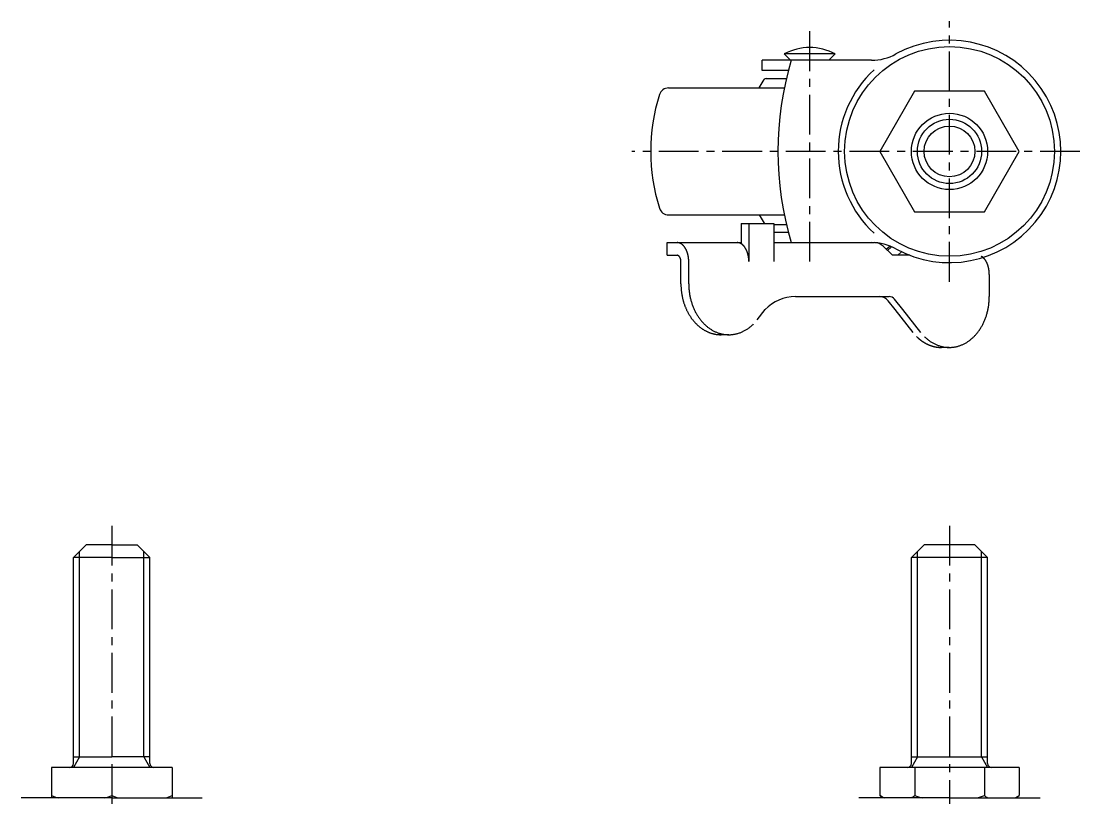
# Model space of a CAD drawing. Extents: x 0 to 206, y 5 to 244.
# Drawn here: x 39.4 to 205.9, y 121.3 to 243.6 of the extents above; entities that cross this region are included whole.
import ezdxf

# ---------------------------------------------------------------- set-up
doc = ezdxf.new("R2010")
doc.units = 0
doc.header["$LTSCALE"] = 5
doc.linetypes.add('CENTER', pattern=[2, 1.25, -0.25, 0.25, -0.25])
doc.layers.get('0').update_dxf_attribs({"linetype": 'CONTINUOUS'})
doc.layers.add('CENTER', color=1, linetype='CENTER')

msp = doc.modelspace()

# ---------------------------------------------------------------- linework, layer by layer
at = {"color": 7, "linetype": 'CONTINUOUS'}
for p, q in [((160.449821, 237.414193), (159.449821, 238.414193)), ((167.449821, 238.414193), (159.449821, 238.414193)), ((166.449821, 237.414193), (167.449821, 238.414193)), ((167.450499, 238.41595), (167.453603, 238.412069)), ((167.453603, 238.412069), (167.450499, 238.409184)), ((155.949821, 235.814193), (155.949821, 237.414193)), ((173.172708, 237.414193), (155.949821, 237.414193)), ((160.102768, 235.814193), (155.949821, 235.814193)), ((155.527171, 233.064193), (156.277726, 234.364193)), ((156.624136, 234.564193), (159.790289, 234.564193)), ((141.24688, 233.064193), (159.460026, 233.064193)), ((179.964993, 232.564193), (174.480165, 223.064193)), ((190.934648, 232.564193), (179.964993, 232.564193)), ((196.419476, 223.064193), (190.934648, 232.564193)), ((174.480165, 223.064193), (179.964993, 213.564193)), ((190.934648, 213.564193), (196.419476, 223.064193)), ((179.964993, 213.564193), (190.934648, 213.564193)), ((141.24688, 213.064193), (159.460026, 213.064193)), ((152.651765, 211.714193), (152.651765, 208.54262)), ((152.651765, 211.714193), (157.823142, 211.714193)), ((153.883088, 211.714193), (153.883088, 205.714193)), ((155.527171, 213.064193), (156.277726, 211.764193)), ((157.823142, 211.714193), (157.823142, 205.714193)), ((157.823142, 211.564193), (159.790289, 211.564193)), ((160.102768, 210.314193), (157.823142, 210.314193)), ((141.040821, 206.714193), (141.040821, 208.714193)), ((141.040821, 208.714193), (152.651765, 208.714193)), ((157.823142, 208.714193), (173.606109, 208.714193)), ((141.040821, 206.714193), (142.579975, 206.714193)), ((176.464437, 206.714193), (175.005529, 208.143048)), ((175.503297, 207.655533), (176.056716, 208.176264)), ((175.707876, 207.455169), (176.347682, 208.057185)), ((179.21063, 206.714193), (176.464437, 206.714193)), ((177.329501, 206.714193), (177.918004, 207.267936)), ((143.195636, 202.214193), (143.195636, 205.714193)), ((144.426959, 202.214193), (144.426959, 205.714193)), ((191.707604, 203.714193), (191.707604, 200.214193)), ((161.197059, 200.214193), (175.939848, 200.214193)), ((176.872492, 198.163941), (175.801965, 199.552272)), ((178.103815, 198.163941), (176.800064, 199.799779)), ((155.188707, 196.557339), (156.454726, 198.163941)), ((179.714533, 194.557339), (176.872492, 198.163941)), ((180.945856, 194.557339), (178.103815, 198.163941)), ((150.731045, 194.214193), (149.499722, 194.214193)), ((185.403518, 192.214193), (184.172195, 192.214193)), ((49.648864, 161.127996), (47.648864, 159.127996)), ((53.648864, 161.127996), (49.648864, 161.127996)), ((53.648864, 161.127996), (57.648864, 161.127996)), ((57.648864, 161.127996), (59.648864, 159.127996)), ((181.449821, 161.127996), (179.449821, 159.127996)), ((189.449821, 161.127996), (181.449821, 161.127996)), ((191.449821, 159.127996), (189.449821, 161.127996)), ((53.648864, 159.127996), (47.648864, 159.127996)), ((47.648864, 126.727996), (47.648864, 159.127996)), ((53.648864, 159.127996), (59.648864, 159.127996)), ((59.648864, 126.727996), (59.648864, 159.127996)), ((191.449821, 159.127996), (179.449821, 159.127996)), ((179.449821, 126.727996), (179.449821, 159.127996)), ((191.449821, 126.727996), (191.449821, 159.127996)), ((47.648864, 127.768248), (53.648864, 127.768248)), ((59.648864, 127.768248), (53.648864, 127.768248)), ((179.449821, 127.768248), (191.449821, 127.768248)), ((44.148864, 126.127996), (44.148864, 121.327996)), ((63.148864, 126.127996), (44.148864, 126.127996)), ((53.648864, 126.127996), (53.648864, 121.327996)), ((63.148864, 126.127996), (63.148864, 121.327996)), ((174.480165, 126.127996), (174.480165, 121.676502)), ((196.419476, 126.127996), (174.480165, 126.127996)), ((179.969821, 126.127996), (179.969821, 121.676502)), ((190.929821, 126.127996), (190.929821, 121.676502)), ((196.419476, 126.127996), (196.419476, 121.676502)), ((175.083795, 121.327996), (174.480165, 121.676502)), ((195.815846, 121.327996), (196.419476, 121.676502)), ((53.648864, 121.327996), (39.398864, 121.327996)), ((53.648864, 121.327996), (67.898864, 121.327996)), ((185.449821, 121.327996), (171.199821, 121.327996)), ((185.449821, 121.327996), (199.699821, 121.327996))]:
    msp.add_line(p, q, dxfattribs=at)
at = {"color": 3, "linetype": 'CONTINUOUS'}
for p, q in [((48.595864, 127.768248), (48.595864, 160.074996)), ((58.701864, 127.768248), (58.701864, 160.074996)), ((180.396821, 127.768248), (180.396821, 160.074996)), ((190.502821, 127.768248), (190.502821, 160.074996)), ((48.595864, 127.768248), (47.648864, 126.127996)), ((58.701864, 127.768248), (59.648864, 126.127996)), ((180.396821, 127.768248), (179.449821, 126.127996)), ((190.502821, 127.768248), (191.449821, 126.127996))]:
    msp.add_line(p, q, dxfattribs=at)
at = {"color": 7, "linetype": 'CONTINUOUS'}
for points in [[(144.427, 205.714, 0), (144.427, 205.751, 0), (144.426, 205.788, 0), (144.426, 205.825, 0), (144.425, 205.861, 0), (144.423, 205.898, 0), (144.422, 205.935, 0), (144.42, 205.972, 0), (144.418, 206.008, 0), (144.416, 206.045, 0), (144.413, 206.081, 0), (144.41, 206.118, 0), (144.407, 206.154, 0), (144.404, 206.191, 0), (144.4, 206.227, 0), (144.396, 206.263, 0), (144.391, 206.299, 0), (144.387, 206.336, 0), (144.382, 206.371, 0), (144.377, 206.407, 0), (144.372, 206.443, 0), (144.366, 206.479, 0), (144.36, 206.514, 0), (144.354, 206.55, 0), (144.347, 206.585, 0), (144.341, 206.62, 0), (144.334, 206.655, 0), (144.326, 206.69, 0), (144.319, 206.725, 0), (144.311, 206.759, 0), (144.303, 206.794, 0), (144.295, 206.828, 0), (144.286, 206.862, 0), (144.278, 206.896, 0), (144.269, 206.93, 0), (144.259, 206.963, 0), (144.25, 206.997, 0), (144.24, 207.03, 0), (144.23, 207.063, 0), (144.219, 207.096, 0), (144.209, 207.128, 0), (144.198, 207.161, 0), (144.187, 207.193, 0), (144.176, 207.225, 0), (144.164, 207.257, 0), (144.152, 207.288, 0), (144.14, 207.319, 0), (144.128, 207.35, 0), (144.116, 207.381, 0), (144.103, 207.411, 0), (144.09, 207.442, 0), (144.077, 207.472, 0), (144.063, 207.501, 0), (144.05, 207.531, 0), (144.036, 207.56, 0), (144.022, 207.589, 0), (144.008, 207.617, 0), (143.993, 207.646, 0), (143.979, 207.674, 0), (143.964, 207.701, 0), (143.948, 207.729, 0), (143.933, 207.756, 0), (143.918, 207.783, 0), (143.902, 207.809, 0), (143.886, 207.836, 0), (143.87, 207.861, 0), (143.854, 207.887, 0), (143.837, 207.912, 0), (143.82, 207.937, 0), (143.803, 207.962, 0), (143.786, 207.986, 0), (143.769, 208.01, 0), (143.752, 208.033, 0), (143.734, 208.056, 0), (143.716, 208.079, 0), (143.698, 208.102, 0), (143.68, 208.124, 0), (143.662, 208.146, 0), (143.643, 208.167, 0), (143.625, 208.188, 0), (143.606, 208.209, 0), (143.587, 208.229, 0), (143.568, 208.249, 0), (143.549, 208.268, 0), (143.53, 208.287, 0), (143.51, 208.306, 0), (143.49, 208.324, 0), (143.471, 208.342, 0), (143.451, 208.36, 0), (143.431, 208.377, 0), (143.41, 208.394, 0), (143.39, 208.41, 0), (143.37, 208.426, 0), (143.349, 208.442, 0), (143.328, 208.457, 0), (143.308, 208.472, 0), (143.287, 208.486, 0), (143.266, 208.5, 0), (143.245, 208.513, 0), (143.223, 208.526, 0), (143.202, 208.539, 0), (143.181, 208.551, 0), (143.159, 208.563, 0), (143.138, 208.574, 0), (143.116, 208.585, 0), (143.094, 208.595, 0), (143.073, 208.606, 0), (143.051, 208.615, 0), (143.029, 208.624, 0), (143.007, 208.633, 0), (142.985, 208.641, 0), (142.963, 208.649, 0), (142.94, 208.657, 0), (142.918, 208.664, 0), (142.896, 208.67, 0), (142.873, 208.676, 0), (142.851, 208.682, 0), (142.829, 208.687, 0), (142.806, 208.692, 0), (142.784, 208.696, 0), (142.761, 208.7, 0), (142.738, 208.703, 0), (142.716, 208.706, 0), (142.693, 208.709, 0), (142.671, 208.711, 0), (142.648, 208.712, 0), (142.625, 208.713, 0), (142.603, 208.714, 0), (142.58, 208.714, 0)], [(153.883, 205.714, 0), (153.883, 205.751, 0), (153.883, 205.788, 0), (153.882, 205.825, 0), (153.881, 205.861, 0), (153.88, 205.898, 0), (153.878, 205.935, 0), (153.876, 205.972, 0), (153.874, 206.008, 0), (153.872, 206.045, 0), (153.869, 206.081, 0), (153.866, 206.118, 0), (153.863, 206.154, 0), (153.86, 206.191, 0), (153.856, 206.227, 0), (153.852, 206.263, 0), (153.848, 206.299, 0), (153.843, 206.336, 0), (153.838, 206.371, 0), (153.833, 206.407, 0), (153.828, 206.443, 0), (153.822, 206.479, 0), (153.816, 206.514, 0), (153.81, 206.55, 0), (153.804, 206.585, 0), (153.797, 206.62, 0), (153.79, 206.655, 0), (153.783, 206.69, 0), (153.775, 206.725, 0), (153.767, 206.759, 0), (153.759, 206.794, 0), (153.751, 206.828, 0), (153.742, 206.862, 0), (153.734, 206.896, 0), (153.725, 206.93, 0), (153.715, 206.963, 0), (153.706, 206.997, 0), (153.696, 207.03, 0), (153.686, 207.063, 0), (153.676, 207.096, 0), (153.665, 207.128, 0), (153.654, 207.161, 0), (153.643, 207.193, 0), (153.632, 207.225, 0), (153.62, 207.257, 0), (153.609, 207.288, 0), (153.597, 207.319, 0), (153.584, 207.35, 0), (153.572, 207.381, 0), (153.559, 207.411, 0), (153.546, 207.442, 0), (153.533, 207.472, 0), (153.52, 207.501, 0), (153.506, 207.531, 0), (153.492, 207.56, 0), (153.478, 207.589, 0), (153.464, 207.617, 0), (153.449, 207.646, 0), (153.435, 207.674, 0), (153.42, 207.701, 0), (153.405, 207.729, 0), (153.389, 207.756, 0), (153.374, 207.783, 0), (153.358, 207.809, 0), (153.342, 207.836, 0), (153.326, 207.861, 0), (153.31, 207.887, 0), (153.293, 207.912, 0), (153.276, 207.937, 0), (153.26, 207.962, 0), (153.243, 207.986, 0), (153.225, 208.01, 0), (153.208, 208.033, 0), (153.19, 208.056, 0), (153.172, 208.079, 0), (153.154, 208.102, 0), (153.136, 208.124, 0), (153.118, 208.146, 0), (153.1, 208.167, 0), (153.081, 208.188, 0), (153.062, 208.209, 0), (153.043, 208.229, 0), (153.024, 208.249, 0), (153.005, 208.268, 0), (152.986, 208.287, 0), (152.966, 208.306, 0), (152.946, 208.324, 0), (152.927, 208.342, 0), (152.907, 208.36, 0), (152.887, 208.377, 0), (152.867, 208.394, 0), (152.846, 208.41, 0), (152.826, 208.426, 0), (152.805, 208.442, 0), (152.785, 208.457, 0), (152.764, 208.472, 0), (152.743, 208.486, 0), (152.722, 208.5, 0), (152.701, 208.513, 0), (152.68, 208.526, 0), (152.658, 208.539, 0), (152.637, 208.551, 0), (152.615, 208.563, 0), (152.594, 208.574, 0), (152.572, 208.585, 0), (152.551, 208.595, 0), (152.529, 208.606, 0), (152.507, 208.615, 0), (152.485, 208.624, 0), (152.463, 208.633, 0), (152.441, 208.641, 0), (152.419, 208.649, 0), (152.396, 208.657, 0), (152.374, 208.664, 0), (152.352, 208.67, 0), (152.33, 208.676, 0), (152.307, 208.682, 0), (152.285, 208.687, 0), (152.262, 208.692, 0), (152.24, 208.696, 0), (152.217, 208.7, 0), (152.195, 208.703, 0), (152.172, 208.706, 0), (152.149, 208.709, 0), (152.127, 208.711, 0), (152.104, 208.712, 0), (152.081, 208.713, 0), (152.059, 208.714, 0), (152.036, 208.714, 0)], [(143.196, 205.714, 0), (143.196, 205.726, 0), (143.195, 205.739, 0), (143.195, 205.751, 0), (143.195, 205.763, 0), (143.194, 205.776, 0), (143.194, 205.788, 0), (143.193, 205.8, 0), (143.193, 205.812, 0), (143.192, 205.824, 0), (143.191, 205.837, 0), (143.19, 205.849, 0), (143.189, 205.861, 0), (143.188, 205.873, 0), (143.187, 205.885, 0), (143.185, 205.897, 0), (143.184, 205.909, 0), (143.182, 205.921, 0), (143.181, 205.933, 0), (143.179, 205.945, 0), (143.177, 205.957, 0), (143.175, 205.969, 0), (143.173, 205.981, 0), (143.171, 205.993, 0), (143.169, 206.004, 0), (143.167, 206.016, 0), (143.165, 206.028, 0), (143.162, 206.04, 0), (143.16, 206.051, 0), (143.157, 206.063, 0), (143.154, 206.074, 0), (143.152, 206.086, 0), (143.149, 206.097, 0), (143.146, 206.108, 0), (143.143, 206.119, 0), (143.14, 206.131, 0), (143.137, 206.142, 0), (143.133, 206.153, 0), (143.13, 206.164, 0), (143.126, 206.175, 0), (143.123, 206.186, 0), (143.119, 206.196, 0), (143.116, 206.207, 0), (143.112, 206.218, 0), (143.108, 206.228, 0), (143.104, 206.239, 0), (143.1, 206.249, 0), (143.096, 206.26, 0), (143.092, 206.27, 0), (143.088, 206.28, 0), (143.083, 206.29, 0), (143.079, 206.3, 0), (143.074, 206.31, 0), (143.07, 206.32, 0), (143.065, 206.329, 0), (143.061, 206.339, 0), (143.056, 206.349, 0), (143.051, 206.358, 0), (143.046, 206.367, 0), (143.041, 206.377, 0), (143.036, 206.386, 0), (143.031, 206.395, 0), (143.026, 206.404, 0), (143.021, 206.413, 0), (143.015, 206.421, 0), (143.01, 206.43, 0), (143.004, 206.438, 0), (142.999, 206.447, 0), (142.993, 206.455, 0), (142.988, 206.463, 0), (142.982, 206.471, 0), (142.976, 206.479, 0), (142.971, 206.487, 0), (142.965, 206.495, 0), (142.959, 206.503, 0), (142.953, 206.51, 0), (142.947, 206.517, 0), (142.941, 206.525, 0), (142.934, 206.532, 0), (142.928, 206.539, 0), (142.922, 206.546, 0), (142.916, 206.552, 0), (142.909, 206.559, 0), (142.903, 206.566, 0), (142.896, 206.572, 0), (142.89, 206.578, 0), (142.883, 206.584, 0), (142.877, 206.59, 0), (142.87, 206.596, 0), (142.864, 206.602, 0), (142.857, 206.607, 0), (142.85, 206.613, 0), (142.843, 206.618, 0), (142.836, 206.623, 0), (142.829, 206.628, 0), (142.823, 206.633, 0), (142.816, 206.638, 0), (142.809, 206.643, 0), (142.802, 206.647, 0), (142.794, 206.652, 0), (142.787, 206.656, 0), (142.78, 206.66, 0), (142.773, 206.664, 0), (142.766, 206.667, 0), (142.759, 206.671, 0), (142.751, 206.675, 0), (142.744, 206.678, 0), (142.737, 206.681, 0), (142.73, 206.684, 0), (142.722, 206.687, 0), (142.715, 206.69, 0), (142.707, 206.693, 0), (142.7, 206.695, 0), (142.693, 206.697, 0), (142.685, 206.699, 0), (142.678, 206.701, 0), (142.67, 206.703, 0), (142.663, 206.705, 0), (142.655, 206.707, 0), (142.648, 206.708, 0), (142.64, 206.709, 0), (142.633, 206.711, 0), (142.625, 206.711, 0), (142.618, 206.712, 0), (142.61, 206.713, 0), (142.603, 206.714, 0), (142.595, 206.714, 0), (142.588, 206.714, 0), (142.58, 206.714, 0)], [(191.708, 203.714, 0), (191.708, 203.744, 0), (191.707, 203.773, 0), (191.707, 203.803, 0), (191.706, 203.832, 0), (191.705, 203.862, 0), (191.704, 203.891, 0), (191.703, 203.921, 0), (191.702, 203.95, 0), (191.7, 203.98, 0), (191.699, 204.009, 0), (191.697, 204.039, 0), (191.695, 204.068, 0), (191.692, 204.097, 0), (191.69, 204.126, 0), (191.687, 204.156, 0), (191.685, 204.185, 0), (191.682, 204.214, 0), (191.679, 204.243, 0), (191.675, 204.272, 0), (191.672, 204.301, 0), (191.668, 204.33, 0), (191.664, 204.359, 0), (191.66, 204.388, 0), (191.656, 204.417, 0), (191.652, 204.445, 0), (191.647, 204.474, 0), (191.643, 204.502, 0), (191.638, 204.531, 0), (191.633, 204.559, 0), (191.628, 204.588, 0), (191.622, 204.616, 0), (191.617, 204.644, 0), (191.611, 204.672, 0), (191.605, 204.7, 0), (191.599, 204.728, 0), (191.593, 204.756, 0), (191.586, 204.783, 0), (191.58, 204.811, 0), (191.573, 204.838, 0), (191.566, 204.865, 0), (191.559, 204.893, 0), (191.552, 204.92, 0), (191.544, 204.947, 0), (191.537, 204.974, 0), (191.529, 205, 0), (191.521, 205.027, 0), (191.513, 205.054, 0), (191.505, 205.08, 0), (191.497, 205.106, 0), (191.488, 205.132, 0), (191.48, 205.158, 0), (191.471, 205.184, 0), (191.462, 205.21, 0), (191.453, 205.235, 0), (191.443, 205.261, 0), (191.434, 205.286, 0), (191.424, 205.311, 0), (191.414, 205.336, 0), (191.405, 205.361, 0), (191.395, 205.385, 0), (191.384, 205.41, 0), (191.374, 205.434, 0), (191.363, 205.458, 0), (191.353, 205.482, 0), (191.342, 205.506, 0), (191.331, 205.529, 0), (191.32, 205.553, 0), (191.309, 205.576, 0), (191.297, 205.599, 0), (191.286, 205.622, 0), (191.274, 205.645, 0), (191.263, 205.667, 0), (191.251, 205.69, 0), (191.239, 205.712, 0), (191.226, 205.734, 0), (191.214, 205.756, 0), (191.202, 205.777, 0), (191.189, 205.798, 0), (191.176, 205.82, 0), (191.164, 205.84, 0), (191.151, 205.861, 0), (191.138, 205.882, 0), (191.124, 205.902, 0), (191.111, 205.922, 0), (191.098, 205.942, 0), (191.084, 205.962, 0), (191.07, 205.981, 0), (191.057, 206, 0), (191.043, 206.019, 0), (191.029, 206.038, 0), (191.014, 206.057, 0), (191, 206.075, 0), (190.986, 206.093, 0), (190.971, 206.111, 0), (190.957, 206.129, 0), (190.942, 206.146, 0), (190.927, 206.163, 0), (190.912, 206.18, 0), (190.897, 206.197, 0), (190.882, 206.213, 0), (190.867, 206.23, 0), (190.852, 206.246, 0), (190.836, 206.261, 0), (190.821, 206.277, 0), (190.805, 206.292, 0), (190.79, 206.307, 0), (190.774, 206.322, 0), (190.758, 206.336, 0), (190.742, 206.351, 0), (190.726, 206.365, 0), (190.71, 206.378, 0), (190.694, 206.392, 0), (190.677, 206.405, 0), (190.661, 206.418, 0), (190.645, 206.43, 0), (190.628, 206.443, 0), (190.612, 206.455, 0), (190.595, 206.467, 0), (190.578, 206.479, 0), (190.561, 206.49, 0), (190.545, 206.501, 0), (190.528, 206.512, 0), (190.511, 206.522, 0), (190.494, 206.533, 0), (190.476, 206.543, 0), (190.459, 206.552, 0), (190.442, 206.562, 0), (190.425, 206.571, 0)], [(143.196, 202.214, 0), (143.196, 202.116, 0), (143.198, 202.018, 0), (143.2, 201.92, 0), (143.203, 201.822, 0), (143.207, 201.724, 0), (143.213, 201.626, 0), (143.219, 201.528, 0), (143.226, 201.43, 0), (143.234, 201.332, 0), (143.243, 201.235, 0), (143.253, 201.138, 0), (143.264, 201.04, 0), (143.276, 200.943, 0), (143.288, 200.846, 0), (143.302, 200.75, 0), (143.317, 200.653, 0), (143.332, 200.557, 0), (143.349, 200.461, 0), (143.366, 200.366, 0), (143.385, 200.27, 0), (143.404, 200.175, 0), (143.424, 200.08, 0), (143.445, 199.986, 0), (143.467, 199.892, 0), (143.49, 199.798, 0), (143.514, 199.705, 0), (143.539, 199.612, 0), (143.564, 199.519, 0), (143.591, 199.427, 0), (143.618, 199.335, 0), (143.646, 199.244, 0), (143.676, 199.153, 0), (143.706, 199.062, 0), (143.736, 198.972, 0), (143.768, 198.883, 0), (143.801, 198.794, 0), (143.834, 198.705, 0), (143.869, 198.617, 0), (143.904, 198.53, 0), (143.94, 198.443, 0), (143.977, 198.357, 0), (144.015, 198.271, 0), (144.053, 198.186, 0), (144.093, 198.101, 0), (144.133, 198.017, 0), (144.174, 197.934, 0), (144.215, 197.852, 0), (144.258, 197.77, 0), (144.301, 197.688, 0), (144.346, 197.608, 0), (144.391, 197.528, 0), (144.436, 197.449, 0), (144.483, 197.37, 0), (144.53, 197.292, 0), (144.578, 197.215, 0), (144.627, 197.139, 0), (144.676, 197.064, 0), (144.726, 196.989, 0), (144.777, 196.915, 0), (144.829, 196.842, 0), (144.881, 196.769, 0), (144.934, 196.698, 0), (144.988, 196.627, 0), (145.042, 196.557, 0), (145.097, 196.488, 0), (145.153, 196.42, 0), (145.209, 196.353, 0), (145.266, 196.287, 0), (145.324, 196.221, 0), (145.382, 196.157, 0), (145.441, 196.093, 0), (145.5, 196.03, 0), (145.561, 195.968, 0), (145.621, 195.907, 0), (145.683, 195.847, 0), (145.744, 195.789, 0), (145.807, 195.731, 0), (145.87, 195.674, 0), (145.933, 195.617, 0), (145.997, 195.562, 0), (146.062, 195.508, 0), (146.127, 195.455, 0), (146.193, 195.403, 0), (146.259, 195.352, 0), (146.325, 195.302, 0), (146.392, 195.253, 0), (146.46, 195.206, 0), (146.528, 195.159, 0), (146.596, 195.113, 0), (146.665, 195.068, 0), (146.735, 195.025, 0), (146.804, 194.982, 0), (146.875, 194.941, 0), (146.945, 194.901, 0), (147.016, 194.861, 0), (147.087, 194.823, 0), (147.159, 194.786, 0), (147.231, 194.75, 0), (147.303, 194.715, 0), (147.376, 194.682, 0), (147.449, 194.649, 0), (147.522, 194.618, 0), (147.596, 194.588, 0), (147.67, 194.559, 0), (147.744, 194.531, 0), (147.818, 194.504, 0), (147.893, 194.478, 0), (147.968, 194.454, 0), (148.043, 194.431, 0), (148.118, 194.409, 0), (148.194, 194.388, 0), (148.27, 194.368, 0), (148.346, 194.349, 0), (148.422, 194.332, 0), (148.498, 194.316, 0), (148.575, 194.301, 0), (148.651, 194.287, 0), (148.728, 194.274, 0), (148.805, 194.263, 0), (148.882, 194.253, 0), (148.959, 194.244, 0), (149.036, 194.236, 0), (149.113, 194.229, 0), (149.19, 194.224, 0), (149.268, 194.22, 0), (149.345, 194.217, 0), (149.422, 194.215, 0), (149.5, 194.214, 0)], [(144.427, 202.214, 0), (144.428, 202.074, 0), (144.431, 201.934, 0), (144.436, 201.795, 0), (144.442, 201.655, 0), (144.451, 201.516, 0), (144.462, 201.376, 0), (144.474, 201.237, 0), (144.489, 201.099, 0), (144.505, 200.96, 0), (144.523, 200.822, 0), (144.543, 200.685, 0), (144.565, 200.548, 0), (144.589, 200.411, 0), (144.615, 200.275, 0), (144.643, 200.14, 0), (144.672, 200.005, 0), (144.703, 199.871, 0), (144.737, 199.738, 0), (144.772, 199.605, 0), (144.809, 199.473, 0), (144.847, 199.342, 0), (144.888, 199.212, 0), (144.93, 199.083, 0), (144.974, 198.955, 0), (145.02, 198.827, 0), (145.067, 198.701, 0), (145.117, 198.576, 0), (145.168, 198.452, 0), (145.22, 198.329, 0), (145.275, 198.207, 0), (145.331, 198.087, 0), (145.388, 197.968, 0), (145.448, 197.85, 0), (145.509, 197.733, 0), (145.571, 197.618, 0), (145.635, 197.504, 0), (145.701, 197.392, 0), (145.768, 197.281, 0), (145.837, 197.172, 0), (145.907, 197.064, 0), (145.979, 196.958, 0), (146.052, 196.853, 0), (146.127, 196.75, 0), (146.203, 196.649, 0), (146.28, 196.549, 0), (146.359, 196.451, 0), (146.439, 196.355, 0), (146.52, 196.261, 0), (146.603, 196.168, 0), (146.687, 196.077, 0), (146.772, 195.989, 0), (146.858, 195.902, 0), (146.946, 195.817, 0), (147.035, 195.734, 0), (147.124, 195.653, 0), (147.215, 195.574, 0), (147.307, 195.497, 0), (147.4, 195.422, 0), (147.495, 195.349, 0), (147.59, 195.278, 0), (147.686, 195.21, 0), (147.783, 195.143, 0), (147.881, 195.079, 0), (147.979, 195.017, 0), (148.079, 194.957, 0), (148.179, 194.899, 0), (148.28, 194.843, 0), (148.382, 194.79, 0), (148.485, 194.739, 0), (148.588, 194.69, 0), (148.692, 194.644, 0), (148.797, 194.6, 0), (148.902, 194.558, 0), (149.008, 194.519, 0), (149.114, 194.482, 0), (149.221, 194.447, 0), (149.328, 194.415, 0), (149.436, 194.385, 0), (149.544, 194.357, 0), (149.653, 194.332, 0), (149.761, 194.309, 0), (149.87, 194.289, 0), (149.98, 194.271, 0), (150.089, 194.256, 0), (150.199, 194.243, 0), (150.309, 194.232, 0), (150.419, 194.224, 0), (150.529, 194.218, 0), (150.639, 194.215, 0), (150.749, 194.214, 0), (150.86, 194.216, 0), (150.97, 194.22, 0), (151.08, 194.226, 0), (151.19, 194.235, 0), (151.3, 194.247, 0), (151.41, 194.261, 0), (151.519, 194.277, 0), (151.628, 194.296, 0), (151.737, 194.317, 0), (151.846, 194.34, 0), (151.954, 194.366, 0), (152.062, 194.395, 0), (152.17, 194.425, 0), (152.277, 194.458, 0), (152.383, 194.494, 0), (152.49, 194.532, 0), (152.595, 194.572, 0), (152.7, 194.614, 0), (152.805, 194.659, 0), (152.908, 194.706, 0), (153.011, 194.756, 0), (153.114, 194.808, 0), (153.216, 194.862, 0), (153.316, 194.918, 0), (153.417, 194.976, 0), (153.516, 195.037, 0), (153.614, 195.1, 0), (153.712, 195.165, 0), (153.809, 195.232, 0), (153.904, 195.302, 0), (153.999, 195.373, 0), (154.093, 195.447, 0), (154.186, 195.522, 0), (154.277, 195.6, 0), (154.368, 195.68, 0), (154.457, 195.761, 0), (154.546, 195.845, 0), (154.633, 195.931, 0)], [(181.502, 193.931, 0), (181.589, 193.845, 0), (181.677, 193.761, 0), (181.767, 193.68, 0), (181.857, 193.6, 0), (181.949, 193.522, 0), (182.042, 193.447, 0), (182.135, 193.373, 0), (182.23, 193.302, 0), (182.326, 193.232, 0), (182.423, 193.165, 0), (182.52, 193.1, 0), (182.619, 193.037, 0), (182.718, 192.976, 0), (182.818, 192.918, 0), (182.919, 192.862, 0), (183.021, 192.808, 0), (183.123, 192.756, 0), (183.226, 192.706, 0), (183.33, 192.659, 0), (183.434, 192.614, 0), (183.539, 192.572, 0), (183.645, 192.532, 0), (183.751, 192.494, 0), (183.858, 192.458, 0), (183.965, 192.425, 0), (184.072, 192.395, 0), (184.18, 192.366, 0), (184.289, 192.34, 0), (184.397, 192.317, 0), (184.506, 192.296, 0), (184.616, 192.277, 0), (184.725, 192.261, 0), (184.835, 192.247, 0), (184.945, 192.235, 0), (185.055, 192.226, 0), (185.165, 192.22, 0), (185.275, 192.216, 0), (185.385, 192.214, 0), (185.495, 192.215, 0), (185.605, 192.218, 0), (185.716, 192.224, 0), (185.826, 192.232, 0), (185.936, 192.243, 0), (186.045, 192.256, 0), (186.155, 192.271, 0), (186.264, 192.289, 0), (186.373, 192.309, 0), (186.482, 192.332, 0), (186.59, 192.357, 0), (186.699, 192.385, 0), (186.806, 192.415, 0), (186.913, 192.447, 0), (187.02, 192.482, 0), (187.127, 192.519, 0), (187.232, 192.558, 0), (187.338, 192.6, 0), (187.442, 192.644, 0), (187.546, 192.69, 0), (187.649, 192.739, 0), (187.752, 192.79, 0), (187.854, 192.843, 0), (187.955, 192.899, 0), (188.056, 192.957, 0), (188.155, 193.017, 0), (188.254, 193.079, 0), (188.352, 193.143, 0), (188.449, 193.21, 0), (188.545, 193.278, 0), (188.64, 193.349, 0), (188.734, 193.422, 0), (188.827, 193.497, 0), (188.919, 193.574, 0), (189.01, 193.653, 0), (189.1, 193.734, 0), (189.189, 193.817, 0), (189.276, 193.902, 0), (189.363, 193.989, 0), (189.448, 194.077, 0), (189.532, 194.168, 0), (189.614, 194.261, 0), (189.696, 194.355, 0), (189.776, 194.451, 0), (189.855, 194.549, 0), (189.932, 194.649, 0), (190.008, 194.75, 0), (190.083, 194.853, 0), (190.156, 194.958, 0), (190.227, 195.064, 0), (190.298, 195.172, 0), (190.366, 195.281, 0), (190.434, 195.392, 0), (190.499, 195.504, 0), (190.563, 195.618, 0), (190.626, 195.733, 0), (190.687, 195.85, 0), (190.746, 195.968, 0), (190.804, 196.087, 0), (190.86, 196.207, 0), (190.914, 196.329, 0), (190.967, 196.452, 0), (191.018, 196.576, 0), (191.067, 196.701, 0), (191.115, 196.827, 0), (191.161, 196.955, 0), (191.205, 197.083, 0), (191.247, 197.212, 0), (191.287, 197.342, 0), (191.326, 197.473, 0), (191.363, 197.605, 0), (191.398, 197.738, 0), (191.431, 197.871, 0), (191.462, 198.005, 0), (191.492, 198.14, 0), (191.52, 198.275, 0), (191.545, 198.411, 0), (191.569, 198.548, 0), (191.591, 198.685, 0), (191.611, 198.822, 0), (191.63, 198.96, 0), (191.646, 199.099, 0), (191.66, 199.237, 0), (191.673, 199.376, 0), (191.684, 199.516, 0), (191.692, 199.655, 0), (191.699, 199.795, 0), (191.704, 199.934, 0), (191.707, 200.074, 0), (191.708, 200.214, 0)], [(180.27, 193.931, 0), (180.296, 193.905, 0), (180.322, 193.879, 0), (180.348, 193.854, 0), (180.374, 193.829, 0), (180.401, 193.804, 0), (180.427, 193.779, 0), (180.454, 193.754, 0), (180.48, 193.73, 0), (180.507, 193.705, 0), (180.534, 193.681, 0), (180.561, 193.657, 0), (180.588, 193.633, 0), (180.615, 193.61, 0), (180.642, 193.586, 0), (180.669, 193.563, 0), (180.697, 193.54, 0), (180.724, 193.517, 0), (180.752, 193.494, 0), (180.779, 193.472, 0), (180.807, 193.449, 0), (180.835, 193.427, 0), (180.863, 193.405, 0), (180.891, 193.383, 0), (180.919, 193.362, 0), (180.947, 193.34, 0), (180.975, 193.319, 0), (181.004, 193.298, 0), (181.032, 193.277, 0), (181.061, 193.257, 0), (181.089, 193.236, 0), (181.118, 193.216, 0), (181.147, 193.196, 0), (181.176, 193.176, 0), (181.205, 193.156, 0), (181.234, 193.136, 0), (181.263, 193.117, 0), (181.292, 193.098, 0), (181.321, 193.079, 0), (181.351, 193.06, 0), (181.38, 193.042, 0), (181.41, 193.023, 0), (181.439, 193.005, 0), (181.469, 192.987, 0), (181.499, 192.969, 0), (181.528, 192.952, 0), (181.558, 192.934, 0), (181.588, 192.917, 0), (181.618, 192.9, 0), (181.648, 192.883, 0), (181.678, 192.867, 0), (181.709, 192.85, 0), (181.739, 192.834, 0), (181.769, 192.818, 0), (181.8, 192.802, 0), (181.83, 192.787, 0), (181.861, 192.771, 0), (181.891, 192.756, 0), (181.922, 192.741, 0), (181.953, 192.726, 0), (181.984, 192.712, 0), (182.014, 192.697, 0), (182.045, 192.683, 0), (182.076, 192.669, 0), (182.107, 192.655, 0), (182.138, 192.642, 0), (182.17, 192.629, 0), (182.201, 192.615, 0), (182.232, 192.602, 0), (182.263, 192.59, 0), (182.295, 192.577, 0), (182.326, 192.565, 0), (182.358, 192.553, 0), (182.389, 192.541, 0), (182.421, 192.529, 0), (182.452, 192.518, 0), (182.484, 192.506, 0), (182.516, 192.495, 0), (182.547, 192.485, 0), (182.579, 192.474, 0), (182.611, 192.463, 0), (182.643, 192.453, 0), (182.675, 192.443, 0), (182.707, 192.433, 0), (182.739, 192.424, 0), (182.771, 192.414, 0), (182.803, 192.405, 0), (182.835, 192.396, 0), (182.867, 192.388, 0), (182.899, 192.379, 0), (182.931, 192.371, 0), (182.964, 192.363, 0), (182.996, 192.355, 0), (183.028, 192.347, 0), (183.06, 192.34, 0), (183.093, 192.332, 0), (183.125, 192.325, 0), (183.158, 192.318, 0), (183.19, 192.312, 0), (183.223, 192.305, 0), (183.255, 192.299, 0), (183.288, 192.293, 0), (183.32, 192.288, 0), (183.353, 192.282, 0), (183.385, 192.277, 0), (183.418, 192.272, 0), (183.451, 192.267, 0), (183.483, 192.262, 0), (183.516, 192.258, 0), (183.549, 192.253, 0), (183.581, 192.249, 0), (183.614, 192.246, 0), (183.647, 192.242, 0), (183.68, 192.239, 0), (183.712, 192.235, 0), (183.745, 192.233, 0), (183.778, 192.23, 0), (183.811, 192.227, 0), (183.844, 192.225, 0), (183.876, 192.223, 0), (183.909, 192.221, 0), (183.942, 192.22, 0), (183.975, 192.218, 0), (184.008, 192.217, 0), (184.041, 192.216, 0), (184.074, 192.215, 0), (184.106, 192.215, 0), (184.139, 192.214, 0), (184.172, 192.214, 0)]]:
    msp.add_polyline3d(points, dxfattribs=at)
for radius in [16.5, 6, 4]:
    msp.add_circle((185.449821, 223.064193), radius, dxfattribs=at)
at = {"color": 3, "linetype": 'CONTINUOUS'}
msp.add_circle((185.449821, 223.064193), 5.053, dxfattribs=at)
at = {"color": 7, "linetype": 'CONTINUOUS'}
for centre, radius, start, end in [((185.449821, 223.064193), 17.5, 241.2195, 118.7805), ((163.449821, 230.914193), 8.5, 61.927513, 118.072487), ((173.172708, 245.414193), 8, 270, 298.7805), ((208.449821, 223.064193), 50, 163.321565, 196.678435), ((185.449821, 223.064193), 17.5, 132.753106, 227.246894), ((156.624136, 234.164193), 0.4, 90, 150), ((168.449821, 223.064193), 30, 162.647739, 197.352261), ((141.24688, 231.564193), 1.5, 90, 162.647739), ((141.24688, 214.564193), 1.5, 197.352261, 270), ((156.624136, 211.964193), 0.4, 210, 218.682187), ((173.172708, 200.714193), 8, 61.2195, 90), ((173.172708, 200.714193), 8, 61.2195, 90), ((173.606109, 206.714193), 2, 45.596278, 90), ((161.197059, 193.704446), 6.509747, 90, 136.760554), ((174.455714, 198.514193), 1.7, 37.635418, 90), ((175.939848, 199.114193), 1.1, 38.554582, 90), ((47.048864, 126.727996), 0.6, 270, 0), ((60.248864, 126.727996), 0.6, 180, 270), ((178.849821, 126.727996), 0.6, 270, 0), ((192.049821, 126.727996), 0.6, 180, 270), ((48.898864, 134.54768), 13.719684, 249.743842, 254.484048), ((48.898864, 134.54768), 13.719684, 285.515952, 290.256158), ((58.398864, 134.54768), 13.719684, 249.743842, 254.484048), ((58.398864, 134.54768), 13.719684, 285.515952, 290.256158), ((177.557516, 126.827996), 6, 240, 246.443536), ((177.557516, 124.681344), 3.853348, 299.513142, 308.757696), ((185.449821, 138.948298), 18.120302, 252.396795, 256.509016), ((185.449821, 138.948298), 18.120302, 283.490984, 287.603205), ((193.342125, 124.681344), 3.853348, 231.242304, 240.486858), ((193.342125, 126.827996), 6, 293.556464, 300)]:
    msp.add_arc(centre, radius, start, end, dxfattribs=at)
at = {"layer": 'CENTER', "color": 1, "linetype": 'CENTER'}
for p, q in [((185.449821, 202.564193), (185.449821, 243.564193)), ((163.449821, 205.714193), (163.449821, 242.414193)), ((205.949821, 223.064193), (135.449821, 223.064193)), ((53.648864, 164.127996), (53.648864, 54.925496)), ((185.449821, 164.127996), (185.449821, 95.175615))]:
    msp.add_line(p, q, dxfattribs=at)

doc.saveas('drawing.dxf')
